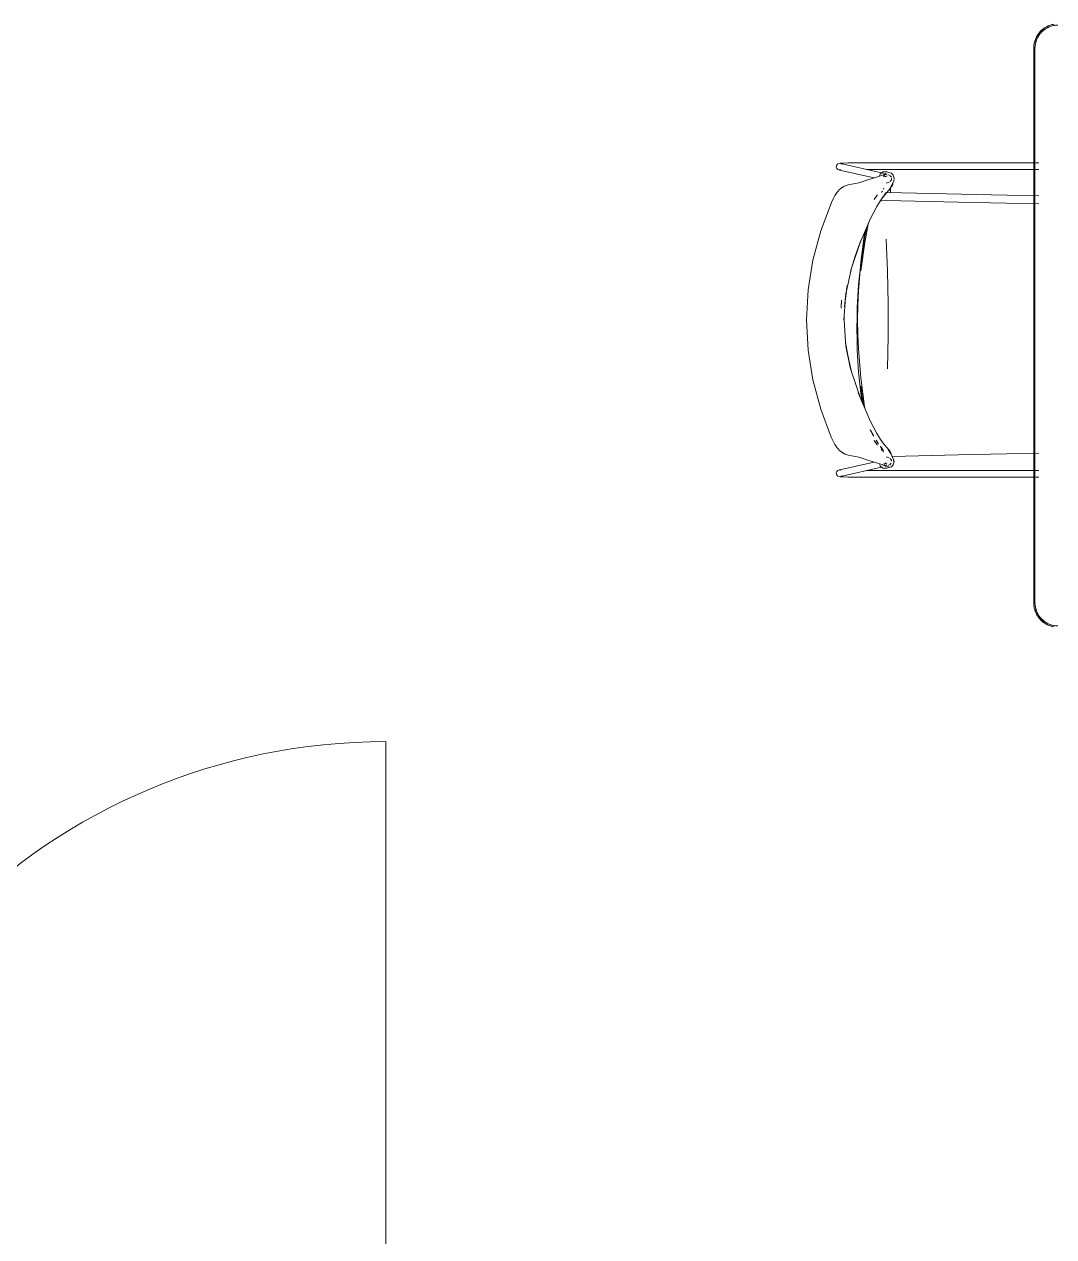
# Model space of a CAD drawing. Header units: millimetres. Extents: x 79795 to 317870, y -36033 to 97293.
# Drawn here: x 220099 to 221807, y 24546 to 26557 of the extents above; entities that cross this region are included whole.
import ezdxf

# ---------------------------------------------------------------- set-up
doc = ezdxf.new("R2010")
doc.units = ezdxf.units.MM
doc.header["$MEASUREMENT"] = 0
for name, color, linetype, lineweight in [('CSM-STL-XX-ZZ-M3-A-XXXX-00001_detached _19_04_21__rvt-1-Level 4$0$A-DOOR', 4, 'CONTINUOUS', 9), ('G-IMPT', 8, 'CONTINUOUS', 9), ('I-FURN', 8, 'CONTINUOUS', 9)]:
    doc.layers.add(name, color=color, linetype=linetype, lineweight=lineweight)

msp = doc.modelspace()

# ---------------------------------------------------------------- linework, layer by layer
at = {"layer": 'CSM-STL-XX-ZZ-M3-A-XXXX-00001_detached _19_04_21__rvt-1-Level 4$0$A-DOOR'}
msp.add_line((220698.8, 24357.3), (220698.8, 25367.3), dxfattribs=at)
msp.add_arc((220698.8, 24357.3), 1010, 90, 180, dxfattribs=at)
at = {"layer": 'G-IMPT'}
for p, q in [((221773.5, 26517.1), (221773.5, 25597.1)), ((221775.5, 26517.1), (221773.5, 26517.1)), ((221773.5, 26517.1), (221775.5, 26517.1)), ((221445.8, 26319.9), (221446.2, 26322.5)), ((221445.8, 26319.9), (221446.6, 26317.7)), ((221447.7, 26324.7), (221446.2, 26322.5)), ((221446.9, 26317.4), (221446.6, 26317.7)), ((221446.9, 26317.4), (221448.7, 26315.6)), ((221450, 26325.9), (221447.7, 26324.7)), ((221448.7, 26315.6), (221448.4, 26315.9)), ((221451.2, 26314.8), (221448.7, 26315.6)), ((221452.5, 26326.2), (221450, 26325.9)), ((221453.5, 26315.5), (221450.9, 26315)), ((221453.2, 26315.4), (221450.9, 26315)), ((221451.2, 26314.8), (221508.7, 26301.9)), ((221457.7, 26326.5), (221452.5, 26326.2)), ((221525.7, 26309.2), (221452.7, 26325.6)), ((221452.7, 26325.6), (221454.9, 26324.6)), ((221454.7, 26324.8), (221454.9, 26324.6)), ((221464.9, 26326.7), (221457.7, 26326.5)), ((221464.9, 26326.7), (221471.2, 26326.7)), ((221781.7, 26326.7), (221471.2, 26326.7)), ((221781.7, 26315.8), (221496.2, 26315.8)), ((221480.8, 26293.2), (221486.5, 26294.9)), ((221498.4, 26298.7), (221486.5, 26294.9)), ((221510.9, 26302.6), (221498.4, 26298.7)), ((221522.7, 26306.5), (221510.9, 26302.6)), ((221517.6, 26305.7), (221518.8, 26308.2)), ((221518.7, 26308), (221517.6, 26305.7)), ((221517.7, 26305.8), (221517.6, 26305.7)), ((221517.7, 26305.8), (221518.8, 26308.2)), ((221518.7, 26308), (221518.8, 26308.2)), ((221520.7, 26310.1), (221518.8, 26308.2)), ((221520.7, 26310.1), (221520.9, 26310.3)), ((221523.8, 26311.7), (221520.9, 26310.3)), ((221530.2, 26308.2), (221522, 26306.2)), ((221527.8, 26308.1), (221522, 26306.2)), ((221522.7, 26306.5), (221530.2, 26308.2)), ((221524.1, 26311.8), (221523.8, 26311.7)), ((221524.1, 26311.8), (221525.8, 26312.1)), ((221524.2, 26304.3), (221525, 26305.7)), ((221530.1, 26305.1), (221524.6, 26303.5)), ((221526.7, 26307.5), (221525.3, 26306)), ((221525.6, 26307.3), (221528.7, 26308.8)), ((221525.6, 26307.3), (221527.8, 26308.1)), ((221529.9, 26311.9), (221525.8, 26312.1)), ((221526.7, 26307.5), (221528.7, 26308.8)), ((221529.1, 26308.4), (221527.2, 26308.9)), ((221527.7, 26303.8), (221528.8, 26304.8)), ((221527.7, 26303.8), (221528.3, 26304.5)), ((221530.1, 26305.1), (221528, 26304.1)), ((221528.8, 26304.8), (221528, 26304.1)), ((221529.9, 26311.9), (221533.1, 26310.9)), ((221532.7, 26307.2), (221534.3, 26306.4)), ((221537.3, 26309.5), (221533.1, 26310.9)), ((221533.1, 26306.9), (221534.3, 26306.4)), ((221537.1, 26303.5), (221534.9, 26306.1)), ((221537, 26297.9), (221535.4, 26296)), ((221536.1, 26304.5), (221537.3, 26302.9)), ((221536.1, 26304.5), (221536.5, 26304)), ((221537.3, 26302.9), (221536.5, 26304)), ((221541.2, 26296.7), (221536.9, 26288.2)), ((221537, 26297.9), (221537.3, 26298.4)), ((221537.3, 26309.5), (221540.5, 26306.3)), ((221537.3, 26298.4), (221537.7, 26300.4)), ((221537.9, 26301), (221537.7, 26300.4)), ((221540.5, 26306.3), (221540.9, 26304.9)), ((221540.9, 26304.9), (221542.1, 26300.7)), ((221541.2, 26296.7), (221542.1, 26300.7)), ((221444, 26273.2), (221447.4, 26278)), ((221447.4, 26278), (221449.1, 26280.1)), ((221451, 26282), (221449.1, 26280.1)), ((221453.4, 26284.2), (221451, 26282)), ((221455.4, 26285.7), (221453.4, 26284.2)), ((221455.4, 26285.7), (221455.8, 26286)), ((221455.8, 26286), (221458.4, 26287.5)), ((221460.6, 26288.7), (221458.4, 26287.5)), ((221460.6, 26288.7), (221465.6, 26290.5)), ((221471.6, 26291.6), (221465.6, 26290.5)), ((221471.6, 26291.6), (221480.8, 26293.2)), ((221521.1, 26277.9), (221521.5, 26278.5)), ((221522.5, 26280.1), (221521.5, 26278.5)), ((221528.5, 26277.7), (221522.9, 26269.4)), ((221528.5, 26277.7), (221523.4, 26269.9)), ((221524.2, 26283.2), (221524.8, 26284.6)), ((221526.5, 26273.7), (221529.4, 26276.9)), ((221533.4, 26294.6), (221528.7, 26293.3)), ((221533.7, 26282.3), (221529.4, 26276.9)), ((221529.7, 26277.9), (221702.7, 26274)), ((221535.6, 26285.4), (221533.7, 26282.3)), ((221535.4, 26285), (221535.8, 26277.7)), ((221535.4, 26285), (221535.8, 26277.7)), ((221535.6, 26285.4), (221537.9, 26290.2)), ((221536.1, 26278), (221535.8, 26285.8)), ((221537.9, 26290.2), (221536.9, 26288.2)), ((221420.2, 26214), (221437.8, 26260.9)), ((221437.8, 26260.9), (221440.7, 26267.3)), ((221440.7, 26267.3), (221443.8, 26272.9)), ((221444, 26273.2), (221443.8, 26272.9)), ((221513.7, 26273.5), (221508.5, 26266.2)), ((221513.1, 26254.4), (221518.5, 26263.3)), ((221514.1, 26274), (221513.7, 26273.5)), ((221517.9, 26263.1), (221520.8, 26263.8)), ((221523.4, 26269.9), (221518, 26262.6)), ((221518, 26262.6), (221518.5, 26263.3)), ((221520.8, 26263.8), (221529.2, 26264.2)), ((221526.5, 26273.7), (221522.9, 26269.4)), ((221529.2, 26264.2), (221648, 26261.5)), ((221781.7, 26258.8), (221648, 26261.5)), ((221781.7, 26272.4), (221702.7, 26274)), ((221507.7, 26243.9), (221502.4, 26233.3)), ((221507.7, 26243.9), (221513.1, 26254.4)), ((221485.1, 26193.3), (221502.3, 26233.3)), ((221492.9, 26203.2), (221495.9, 26218.3)), ((221493.1, 26195), (221498.8, 26224.9)), ((221498.8, 26224.9), (221493.1, 26195.1)), ((221498.3, 26224), (221502.3, 26233.3)), ((221498.3, 26224), (221502.4, 26233.3)), ((221407.2, 26165.6), (221420.2, 26214)), ((221487.3, 26199.1), (221485.1, 26193.3)), ((221487.3, 26199.1), (221485.2, 26193.4)), ((221486.5, 26162.2), (221492.8, 26209.5)), ((221486.6, 26147.8), (221493.1, 26195.1)), ((221493.1, 26195), (221486.6, 26147.8)), ((221492.9, 26203.2), (221487, 26164)), ((221492.8, 26209.5), (221493.4, 26212.7)), ((221528.7, 26200.5), (221530.8, 26147.2)), ((221485.1, 26193.3), (221471, 26152.2)), ((221485.2, 26193.4), (221477.2, 26171.9)), ((221485.1, 26193.3), (221477.2, 26171.9)), ((221407.2, 26165.6), (221399.1, 26116.2)), ((221471, 26152.2), (221477.2, 26171.9)), ((221477.2, 26171.9), (221471.2, 26152.2)), ((221482.6, 26114.4), (221486.5, 26162.2)), ((221487, 26164), (221482.9, 26124.3)), ((221461.7, 26109.7), (221471, 26152.2)), ((221471, 26152.2), (221469.6, 26147)), ((221469.6, 26147), (221471.2, 26152.2)), ((221531.8, 26093.3), (221530.8, 26147.2)), ((221396.5, 26066.3), (221399.1, 26116.2)), ((221464.2, 26123.5), (221462.1, 26109.4)), ((221464.2, 26123.5), (221462.9, 26116.3)), ((221482.9, 26124.3), (221480.8, 26087.2)), ((221482.6, 26114.4), (221481.7, 26090.4)), ((221454.5, 26099.4), (221453.8, 26085.8)), ((221454, 26089.2), (221454.5, 26099.4)), ((221458.7, 26066.3), (221461, 26103.2)), ((221461.7, 26109.7), (221459.4, 26088)), ((221459.4, 26088), (221460.5, 26098.3)), ((221461.7, 26109.7), (221460.5, 26098.3)), ((221462.1, 26109.4), (221460.5, 26098.3)), ((221461, 26103.2), (221460.5, 26098.3)), ((221458.7, 26066.3), (221458.9, 26073.7)), ((221458.8, 26066.3), (221458.9, 26073.7)), ((221480.8, 26087.2), (221480.5, 26070.9)), ((221481.7, 26090.4), (221481.4, 26066.3)), ((221531.8, 26093.3), (221531.8, 26039.3)), ((221396.5, 26066.3), (221399.1, 26016.4)), ((221461.2, 26029.3), (221458.8, 26066.3)), ((221480.5, 26070.9), (221480.1, 26052.1)), ((221481.4, 26066.3), (221481.7, 26042.2)), ((221480.5, 26033.2), (221480.1, 26052.1)), ((221482.6, 26018.2), (221481.7, 26042.2)), ((221530.8, 25985.3), (221531.8, 26039.3)), ((221407.2, 25967), (221399.1, 26016.4)), ((221461, 26029.3), (221462.1, 26023)), ((221461, 26029.3), (221461.4, 26026.1)), ((221461.2, 26029.3), (221461.7, 26024)), ((221471, 25980.4), (221461.7, 26022.9)), ((221469.1, 25987.5), (221461.7, 26022.9)), ((221462.1, 26023), (221469.1, 25987.5)), ((221480.5, 26033.2), (221480.8, 26016.9)), ((221482.9, 25979.9), (221480.8, 26016.9)), ((221486.5, 25970.4), (221482.6, 26018.2)), ((221471, 25980.4), (221469.1, 25987.5)), ((221469.1, 25987.5), (221471.4, 25980.5)), ((221476.6, 25964.3), (221471.4, 25980.5)), ((221482.9, 25979.9), (221487, 25940.1)), ((221420.2, 25918.6), (221407.2, 25967)), ((221476.6, 25964.3), (221485.1, 25939.2)), ((221486.5, 25970.4), (221492.8, 25923.1)), ((221490.7, 25926.7), (221486.6, 25956.3)), ((221490.7, 25926.6), (221486.6, 25956.3)), ((221485.1, 25939.2), (221482.5, 25945.7)), ((221502.4, 25899.3), (221482.5, 25945.7)), ((221488.2, 25932.5), (221487, 25940.1)), ((221420.2, 25918.6), (221437.7, 25871.8)), ((221492.8, 25923.1), (221493.3, 25920.4)), ((221502.4, 25899.3), (221507.7, 25888.7)), ((221507.9, 25873.9), (221502.4, 25884.3)), ((221502.4, 25884.3), (221507.4, 25874.8)), ((221507.9, 25873.9), (221507.4, 25874.8)), ((221507.7, 25888.7), (221513.1, 25878.2)), ((221518.5, 25869.3), (221513.1, 25878.2)), ((221437.7, 25871.8), (221440.7, 25865.3)), ((221443.8, 25859.7), (221440.7, 25865.3)), ((221443.8, 25859.7), (221444, 25859.4)), ((221447.4, 25854.5), (221444, 25859.4)), ((221447.4, 25854.5), (221449.1, 25852.5)), ((221451, 25850.6), (221449.1, 25852.5)), ((221508.5, 25866.4), (221513.7, 25859.1)), ((221515.9, 25861.1), (221512, 25867)), ((221512, 25867), (221513.2, 25865.1)), ((221515.9, 25861.1), (221513.2, 25865.1)), ((221514.1, 25858.6), (221513.7, 25859.1)), ((221523.4, 25862.7), (221518, 25870)), ((221518.5, 25869.3), (221518, 25870)), ((221519.5, 25856.3), (221519.2, 25856.9)), ((221521.2, 25853.8), (221519.2, 25856.9)), ((221519.5, 25856.3), (221521.2, 25853.8)), ((221522.8, 25851.9), (221521.1, 25854.7)), ((221521.5, 25854.1), (221521.1, 25854.7)), ((221522.8, 25851.9), (221521.5, 25854.1)), ((221522.8, 25851.9), (221522.5, 25852.5)), ((221524.5, 25848.7), (221522.5, 25852.5)), ((221523.4, 25862.7), (221526.5, 25858.9)), ((221529.4, 25855.7), (221526.5, 25858.9)), ((221533.7, 25850.3), (221529.4, 25855.7)), ((221533.9, 25849), (221531.6, 25852.7)), ((221531.6, 25852.7), (221536.4, 25844.4)), ((221451, 25850.6), (221451.5, 25850.1)), ((221453.4, 25848.4), (221451.5, 25850.1)), ((221455.4, 25846.9), (221453.4, 25848.4)), ((221459.6, 25844.5), (221455.4, 25846.9)), ((221455.4, 25846.9), (221455.8, 25846.6)), ((221455.4, 25846.9), (221460.6, 25843.9)), ((221455.8, 25846.6), (221458.4, 25845.1)), ((221458.4, 25845.1), (221460.6, 25843.9)), ((221459.6, 25844.5), (221460.6, 25843.9)), ((221465.6, 25842.1), (221460.6, 25843.9)), ((221471.6, 25841), (221465.6, 25842.1)), ((221480.8, 25839.4), (221471.6, 25841)), ((221480.8, 25839.4), (221486.5, 25837.7)), ((221486.5, 25837.7), (221498.4, 25833.8)), ((221498.4, 25833.8), (221519.6, 25827.1)), ((221522.7, 25849.6), (221520.6, 25852)), ((221522.8, 25851.9), (221524.5, 25848.7)), ((221523.6, 25848.4), (221524.3, 25847.2)), ((221533.5, 25837.9), (221528.7, 25839.3)), ((221535.6, 25847.2), (221533.7, 25850.3)), ((221533.9, 25849), (221536.4, 25844.4)), ((221537, 25834.7), (221535.5, 25836.4)), ((221535.6, 25847.2), (221538.2, 25841.1)), ((221537, 25834.7), (221537.5, 25833.8)), ((221537.7, 25832.2), (221537.5, 25833.8)), ((221541.1, 25835.1), (221538.2, 25841.1)), ((221538.6, 25840.1), (221648, 25842.6)), ((221542.1, 25831.9), (221540.8, 25835.5)), ((221541.6, 25830.5), (221540.8, 25835.5)), ((221541.6, 25830.5), (221541.1, 25835.1)), ((221648, 25842.6), (221781.7, 25845.3)), ((221446.6, 25814.9), (221445.8, 25812.7)), ((221446.2, 25810.1), (221445.8, 25812.7)), ((221446.6, 25814.9), (221448.4, 25816.7)), ((221448.7, 25817), (221448.4, 25816.7)), ((221451.2, 25817.8), (221448.7, 25817)), ((221453.5, 25817.1), (221450.9, 25817.6)), ((221453.2, 25817.2), (221450.9, 25817.6)), ((221508.5, 25830.7), (221451.2, 25817.8)), ((221452.8, 25807), (221520.9, 25822.3)), ((221496.2, 25816.8), (221781.7, 25816.8)), ((221517.7, 25826.8), (221517.6, 25826.9)), ((221517.7, 25826.8), (221518.7, 25824.5)), ((221518.7, 25824.5), (221518.8, 25824.3)), ((221520.9, 25822.3), (221518.8, 25824.3)), ((221519.1, 25824.1), (221520.7, 25822.5)), ((221519.1, 25824.1), (221520.9, 25822.3)), ((221527.8, 25824.5), (221519.6, 25827.1)), ((221524.1, 25820.8), (221520.7, 25822.5)), ((221520.7, 25822.5), (221523.8, 25820.8)), ((221520.7, 25822.5), (221520.9, 25822.3)), ((221524.1, 25820.8), (221520.9, 25822.3)), ((221530.2, 25824.4), (221522, 25826.4)), ((221522, 25826.4), (221523.3, 25826.1)), ((221530.2, 25824.4), (221523.3, 25826.1)), ((221524.1, 25820.8), (221523.8, 25820.8)), ((221524.1, 25820.8), (221525.8, 25820.5)), ((221530, 25827.5), (221524.6, 25829.1)), ((221526.7, 25825.1), (221525, 25826.9)), ((221528.7, 25823.8), (221525.6, 25825.3)), ((221533.4, 25822.9), (221525.6, 25825.3)), ((221527.1, 25820.6), (221525.8, 25820.5)), ((221528.7, 25823.8), (221526.7, 25825.1)), ((221529.9, 25820.7), (221527.1, 25820.6)), ((221527.2, 25823.7), (221529.1, 25824.2)), ((221528.8, 25827.8), (221527.3, 25829.2)), ((221527.3, 25829.2), (221528.3, 25828.1)), ((221528.8, 25827.8), (221527.7, 25828.8)), ((221530, 25827.5), (221527.7, 25828.8)), ((221533.4, 25822.9), (221527.8, 25824.5)), ((221533.1, 25821.7), (221529.9, 25820.7)), ((221534.3, 25826.1), (221532.7, 25825.4)), ((221533.1, 25825.7), (221534.3, 25826.1)), ((221533.1, 25821.7), (221537.3, 25823.1)), ((221536.9, 25828.7), (221534.9, 25826.4)), ((221540.5, 25826.3), (221537.3, 25823.1)), ((221540.9, 25827.6), (221540.5, 25826.3)), ((221542.1, 25831.9), (221540.9, 25827.6)), ((221447.7, 25807.9), (221446.2, 25810.1)), ((221450, 25806.7), (221447.7, 25807.9)), ((221450, 25806.7), (221452.5, 25806.4)), ((221452.5, 25806.4), (221457.7, 25806.1)), ((221452.8, 25807), (221454.9, 25808)), ((221454.9, 25808), (221454.7, 25807.8)), ((221457.7, 25806.1), (221464.9, 25805.9)), ((221471.2, 25805.9), (221464.9, 25805.9)), ((221781.7, 25805.9), (221471.2, 25805.9)), ((221775.5, 25597.1), (221773.5, 25597.1)), ((221773.5, 25597.1), (221775.5, 25597.1))]:
    msp.add_line(p, q, dxfattribs=at)
at = {"layer": 'G-IMPT', "flags": 128}
for points in [[(221807.1, 26556.6), (221805.5, 26556.3), (221804, 26556), (221802.4, 26555.6), (221800.9, 26555.1), (221799.4, 26554.6), (221797.9, 26554), (221796.5, 26553.3), (221795, 26552.6), (221793.6, 26551.8), (221792.2, 26551), (221790.9, 26550.1), (221789.6, 26549.2), (221788.3, 26548.2), (221787.1, 26547.2), (221785.9, 26546.1), (221784.8, 26545), (221783.7, 26543.8), (221782.7, 26542.6), (221781.7, 26541.4), (221780.7, 26540.1), (221779.8, 26538.7), (221779, 26537.4), (221778.2, 26536), (221777.5, 26534.6), (221776.8, 26533.1), (221776.2, 26531.6), (221775.7, 26530.1), (221775.2, 26528.6), (221774.7, 26527.1), (221774.4, 26525.5), (221774.1, 26523.9), (221773.8, 26522.3), (221773.7, 26520.8), (221773.5, 26519.2), (221773.5, 26517.6), (221773.5, 26517.1)], [(221773.5, 26517.1), (221773.5, 26287.1), (221773.5, 26057.1), (221773.5, 25827.1), (221773.5, 25597.1)], [(221773.5, 25597.1), (221773.5, 25827.1), (221773.5, 26057.1), (221773.5, 26287.1), (221773.5, 26517.1)], [(221775.5, 25597.1), (221775.5, 25827.1), (221775.5, 26057.1), (221775.5, 26287.1), (221775.5, 26517.1)], [(221775.5, 26517.1), (221775.5, 26287.1), (221775.5, 26057.1), (221775.5, 25827.1), (221775.5, 25597.1)], [(221773.5, 25597.1), (221773.5, 25595.5), (221773.6, 25593.9), (221773.8, 25592.3), (221774, 25590.8), (221774.3, 25589.2), (221774.6, 25587.6), (221775.1, 25586.1), (221775.5, 25584.5), (221776.1, 25583), (221776.7, 25581.6), (221777.3, 25580.1), (221778, 25578.7), (221778.8, 25577.3), (221779.6, 25575.9), (221780.5, 25574.5), (221781.4, 25573.2), (221782.4, 25572), (221783.4, 25570.8), (221784.5, 25569.6), (221785.6, 25568.4), (221786.8, 25567.3), (221788, 25566.3), (221789.3, 25565.3), (221790.6, 25564.4), (221791.9, 25563.5), (221793.2, 25562.6), (221794.6, 25561.8), (221796.1, 25561.1), (221797.5, 25560.5), (221799, 25559.8), (221800.5, 25559.3), (221802, 25558.8), (221803.6, 25558.4), (221805.1, 25558), (221806.7, 25557.7)]]:
    msp.add_lwpolyline(points, dxfattribs=at)
at = {"layer": 'G-IMPT'}
for centre, start, end in [((221813.5, 26517.1), 103.6139, 122.1608), ((221813.5, 26517.1), 103.6139, 122.1608), ((221813.5, 26517.1), 103.6139, 122.1608), ((221813.5, 26517.1), 103.6139, 122.1608), ((221813.5, 26517.1), 147.8392, 166.3861), ((221813.5, 26517.1), 147.8392, 166.3861), ((221813.5, 26517.1), 147.8392, 166.3861), ((221813.5, 26517.1), 147.8392, 166.3861), ((221813.5, 26517.1), 125.8072, 144.1928), ((221813.5, 26517.1), 125.8072, 144.1928), ((221813.5, 26517.1), 125.8072, 144.1928), ((221813.5, 26517.1), 125.8072, 144.1928), ((221813.5, 26517.1), 173.7631, 180), ((221813.5, 26517.1), 173.7631, 180), ((221813.5, 26517.1), 173.7631, 180), ((221813.5, 26517.1), 173.7631, 180), ((221813.5, 25597.1), 180, 186.2369), ((221813.5, 25597.1), 180, 186.2369), ((221813.5, 25597.1), 180, 186.2369), ((221813.5, 25597.1), 180, 186.2369), ((221813.5, 25597.1), 193.6139, 212.1608), ((221813.5, 25597.1), 193.6139, 212.1608), ((221813.5, 25597.1), 193.6139, 212.1608), ((221813.5, 25597.1), 193.6139, 212.1608), ((221813.5, 25597.1), 215.8072, 234.1928), ((221813.5, 25597.1), 215.8072, 234.1928), ((221813.5, 25597.1), 215.8072, 234.1928), ((221813.5, 25597.1), 215.8072, 234.1928), ((221813.5, 25597.1), 237.8392, 256.3861), ((221813.5, 25597.1), 237.8392, 256.3861), ((221813.5, 25597.1), 237.8392, 256.3861), ((221813.5, 25597.1), 237.8392, 256.3861)]:
    msp.add_arc(centre, 40, start, end, dxfattribs=at)
for points in [[(221775.5, 26517.1), (221775.5, 26522.1), (221777.5, 26532), (221785.9, 26544.7), (221798.6, 26553.1), (221808.5, 26555.1), (221813.5, 26555.1)], [(221813.5, 25559.1), (221808.5, 25559.1), (221798.6, 25561.1), (221785.9, 25569.6), (221777.5, 25582.2), (221775.5, 25592.2), (221775.5, 25597.1)]]:
    msp.add_open_spline(points, degree=3, dxfattribs=at)
for points in [[(221813.5, 26555.1), (221810.9, 26555.1), (221805.8, 26554.6), (221800, 26552.8), (221795.6, 26550.7), (221792.4, 26548.8), (221789.3, 26546.5), (221786.6, 26544), (221784.1, 26541.3), (221781.9, 26538.3), (221779.9, 26535), (221777.8, 26530.6), (221776.1, 26524.8), (221775.5, 26519.7), (221775.5, 26517.1)], [(221775.5, 25597.1), (221775.5, 25594.5), (221776.1, 25589.5), (221777.8, 25583.7), (221779.9, 25579.2), (221781.9, 25576), (221784.1, 25572.9), (221786.6, 25570.2), (221789.3, 25567.7), (221792.4, 25565.5), (221795.6, 25563.5), (221800, 25561.4), (221805.8, 25559.7), (221810.9, 25559.2), (221813.5, 25559.1)]]:
    msp.add_open_spline(points, degree=3, knots=[0, 0, 0, 0, 0.125, 0.25, 0.3125, 0.375, 0.4375, 0.5, 0.5625, 0.625, 0.6875, 0.75, 0.875, 1, 1, 1, 1], dxfattribs=at)
at = {"layer": 'I-FURN'}
for p, q in [((221537.2, 26286.5), (221536.1, 26286.3)), ((221537.2, 26286.5), (221536.8, 26287.9)), ((221537.2, 26286.5), (221536.9, 26288.2)), ((221537.2, 26286.5), (221537.1, 26288.5)), ((221537.2, 26286.5), (221539.7, 26291.5)), ((221537.2, 26286.5), (221537.8, 26290.3)), ((221537.2, 26286.5), (221537.3, 26289.1)), ((221537.2, 26286.5), (221538.1, 26287.3)), ((221539.7, 26291.5), (221538.1, 26287.3)), ((221538.1, 26287.3), (221538.8, 26288.2)), ((221539.7, 26291.5), (221538.8, 26288.2)), ((221539.3, 26289.3), (221538.8, 26288.2)), ((221539.1, 26293.1), (221539.7, 26291.5)), ((221539.7, 26291.5), (221539.3, 26289.3)), ((221539.6, 26290.4), (221539.3, 26289.3)), ((221539.7, 26291.5), (221539.6, 26290.4))]:
    msp.add_line(p, q, dxfattribs=at)

doc.saveas('drawing.dxf')
